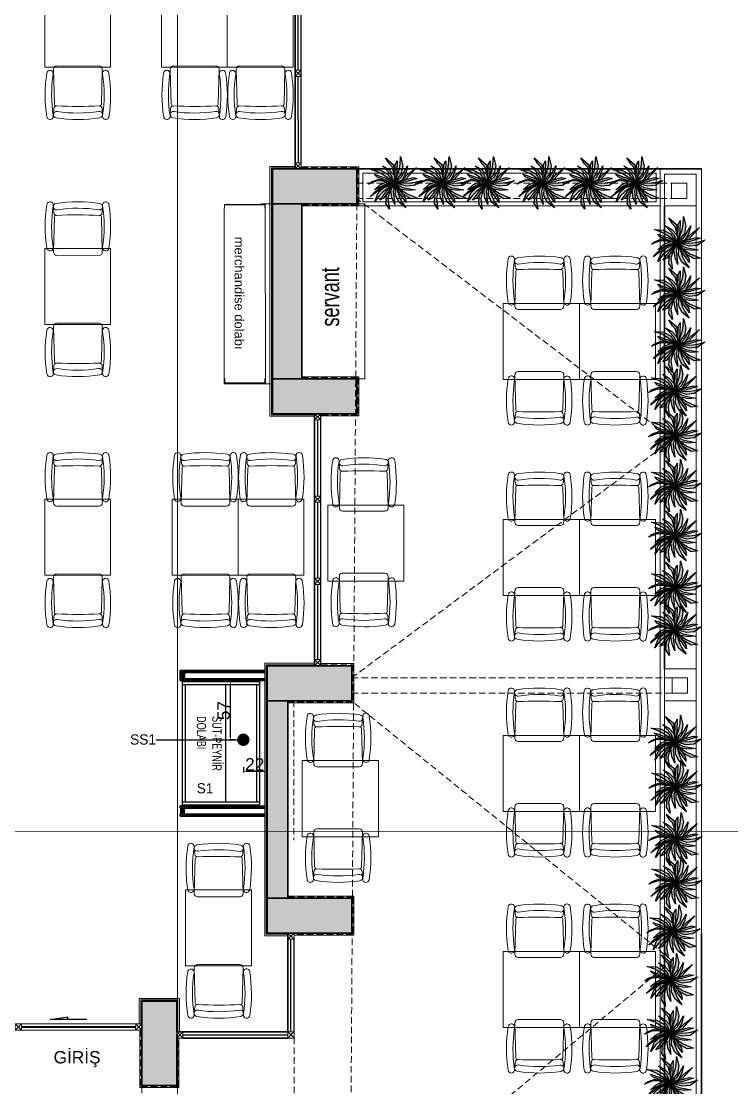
# Model space of a CAD drawing. Header units: millimetres. Extents: x 30084 to 42641, y -1284 to 1636.
# Drawn here: x 39362 to 40052, y -264 to 772 of the extents above; entities that cross this region are included whole.
import ezdxf

# ---------------------------------------------------------------- set-up
doc = ezdxf.new("R2010")
doc.units = ezdxf.units.MM
doc.linetypes.add('DASHED2', pattern=[9.525, 6.35, -3.175])
doc.linetypes.add('HIDDEN', pattern=[9.525, 6.35, -3.175])
for name, color, linetype in [('00-BITKI', 103, 'Continuous'), ('SIH', 4, 'Continuous'), ('SU', 152, 'Continuous')]:
    doc.layers.add(name, color=color, linetype=linetype)
for name, color, linetype, lineweight in [('no3_ahsap gorunus arka ince', 53, 'Continuous', 15), ('no3_ahsap gorunus arka kalın', 43, 'Continuous', 15), ('no3_ahsap kesit on', 40, 'Continuous', 20), ('no3_ahşap gorunus on kalın', 36, 'Continuous', 15), ('no3_cam gorunus on', 142, 'Continuous', 15), ('no3_duvar kaplama', 8, 'Continuous', 0), ('no3_duvar mevcut', 4, 'Continuous', 35), ('no3_döşeme kaplama', 8, 'Continuous', 0), ('no3_kutu profil gorunus', 8, 'Continuous', 0), ('no3_kutuprofil kesit', 74, 'Continuous', 18), ('no3_sandalye masa', 248, 'Continuous', 15), ('no3_yazı tefriş', 152, 'Continuous', 0), ('no3_ölçü detay', 252, 'Continuous', 0), ('no3_ölçü tefriş', 252, 'Continuous', 0), ('t_görünüş', 45, 'Continuous', 25), ('t_yazı', 144, 'Continuous', 25), ('Y-CAM', 4, 'Continuous', 5), ('Y-UST', 253, 'HIDDEN', 13)]:
    doc.layers.add(name, color=color, linetype=linetype, lineweight=lineweight)
doc.styles.add('20', font='GOTHIC.TTF', dxfattribs={"height": 10})
doc.styles.get("Standard").update_dxf_attribs({"font": 'arial.ttf'})
doc.styles.add('TAKSİM', font='GOTHIC.TTF', dxfattribs={"height": 20})
doc.styles.add('Ölçü50', font='arial.ttf', dxfattribs={"width": 0.7})
doc.dimstyles.new('ISO-25', dxfattribs={"dimtxt": 12, "dimasz": 2.5, "dimexe": 1.25, "dimexo": 0.625, "dimtad": 1, "dimdec": 0, "dimtxsty": 'Standard', "dimcen": 2.5, "dimadec": 0, "dimazin": 0, "dimtfac": 1, "dimtdec": 0, "dimtmove": 0, "dimatfit": 3, "dimfxl": 1, "dimarcsym": 0})

# ---------------------------------------------------------------- blocks, each defined once
blk = doc.blocks.new('hediiyelik')
at = {"layer": 'no3_ahsap gorunus arka kalın'}
for p, q in [((33247.8, -770.1), (33422.8, -770)), ((33247.8, -770.1), (33247.8, -777.1)), ((33422.8, -770), (33422.8, -777))]:
    blk.add_line(p, q, dxfattribs=at)
at = {"layer": 'no3_ahşap gorunus on kalın'}
for p, q in [((33251.8, -777.1), (33417.7, -777)), ((33422.8, -781), (33422.8, -813)), ((33251.8, -817.1), (33417.7, -817))]:
    blk.add_line(p, q, dxfattribs=at)
at = {"layer": 'no3_kutu profil gorunus'}
for p, q in [((33251.8, -777.6), (33251.8, -777.1)), ((33417.7, -777.5), (33417.7, -777)), ((33248.3, -781.1), (33247.8, -781.1)), ((33422.3, -781), (33422.8, -781)), ((33248.3, -813.1), (33247.8, -813.1)), ((33251.8, -816.6), (33251.8, -817.1)), ((33417.7, -816.5), (33417.7, -817)), ((33422.3, -813), (33422.8, -813))]:
    blk.add_line(p, q, dxfattribs=at)
for points in [[(33247.8, -781.1), (33247.8, -777.1), (33251.8, -777.1)], [(33422.8, -781), (33422.8, -777), (33417.7, -777)], [(33422.3, -781), (33422.3, -777.5), (33417.7, -777.5)], [(33248.3, -781.1), (33248.3, -777.6), (33251.8, -777.6)], [(33248.3, -813.1), (33248.3, -816.6), (33251.8, -816.6)], [(33422.8, -813), (33422.8, -817), (33417.7, -817)], [(33422.3, -813), (33422.3, -816.5), (33417.7, -816.5)]]:
    blk.add_lwpolyline(points, dxfattribs=at)
at = {"layer": 'no3_ölçü tefriş'}
for p, q in [((33421.9, -816), (33421.9, -777.5)), ((33248.3, -780), (33248.3, -813.1)), ((33248.7, -816), (33248.7, -777.6)), ((33422.3, -780), (33422.3, -813))]:
    blk.add_line(p, q, dxfattribs=at)
for centre in [(33248.5, -780), (33248.5, -784), (33248.5, -788), (33422.1, -780), (33422.1, -784), (33422.1, -788), (33248.5, -792), (33248.5, -796), (33248.5, -800), (33248.5, -804), (33248.5, -808), (33248.5, -812), (33248.5, -816), (33422.1, -812), (33422.1, -816)]:
    blk.add_circle(centre, 0.2, dxfattribs=at)
at = {"layer": 't_yazı', "style": 'Ölçü50'}
blk.add_text('merchandise dolabı', height=9, dxfattribs=at).set_placement((33279.7, -806.9, 0))
blk = doc.blocks.new('K-BKLEME')
for p, q in [((-29.3, 50.3), (-29.8, 56.6)), ((28.5, 50.4), (29, 56.7)), ((-28.6, 45), (-29.6, 3.2)), ((29, 3.3), (27.8, 45)), ((-25.7, -0.8), (25, -0.7))]:
    blk.add_line(p, q)
for points in [[(-29.9, 8.9, -0.077504), (-30, 59.1, 1), (-37.6, 60.2, 0.077504), (-37.5, 7.7, 1)], [(-25.5, 53.8, -0.077504), (24.7, 53.9, 1), (25.9, 61.5, 0.077504), (-26.7, 61.4, 1)], [(29.3, 9, 0.077504), (29.2, 59.1, -1), (36.8, 60.3, -0.077504), (36.9, 7.8, -1)]]:
    blk.add_lwpolyline(points, format="xyb", close=True)
for centre, radius, start, end in [((-25.9, 50.6), 3.39, 184.6945, 272.6484), ((-26.4, 44.9), 2.26, 92.7197, 178.6168), ((-0.2, -519.6), 567.4, 87.4515, 92.6484), ((25.1, 50.6), 3.39, 267.5228, 355.4767), ((25.6, 45), 2.26, 1.5543, 87.4515), ((-25.7, 3.2), 3.95, 180.0856, 270.0856), ((25, 3.2), 3.95, 270.0856, 0.0856)]:
    blk.add_arc(centre, radius, start, end)
blk = doc.blocks.new('yuopl')
at = {"linetype": 'ByBlock'}
h = blk.add_hatch(color=1, dxfattribs=at)
h.set_gradient(color1=(61, 122, 0), color2=(210, 212, 89), tint=1, name='HEMISPHERICAL')
h.paths.add_polyline_path([(48509, -20392), (48481, -20747), (48242, -21286), (48461, -21019), (48605, -20707), (48513, -20372), (48605, -20727), (48553, -21067), (48541, -21557), (48677, -20843), (48513, -20361), (48813, -21162), (48956, -21298), (48769, -20788), (48517, -20365), (48665, -20548), (48920, -20903), (49028, -21103), (49144, -21398), (49124, -20987), (48944, -20684), (48681, -20500), (48517, -20361), (48888, -20524), (49316, -20915), (49144, -20632), (48880, -20393), (48525, -20365), (48880, -20389), (49211, -20499), (49673, -20766), (49529, -20514), (49167, -20367), (48520, -20363), (49362, -20334), (49530, -20242), (49006, -20261), (48524, -20364), (48803, -20267), (49135, -20155), (49362, -20108), (49713, -20089), (49310, -19986), (48967, -20060), (48736, -20239), (48517, -20365), (48780, -20068), (49291, -19778), (48970, -19856), (48659, -20029), (48522, -20358), (48652, -19991), (48890, -19689), (49314, -19458), (49005, -19487), (48729, -19725), (48522, -20357), (48758, -19546), (48721, -19359), (48581, -19867), (48525, -20364), (48517, -19713), (48544, -19477), (48635, -19140), (48412, -19495), (48375, -19840), (48475, -20114), (48522, -20345), (48480, -20277), (48392, -19919), (48347, -19473), (48349, -19106), (48316, -19248), (48292, -19421), (48287, -19533), (48288, -19610), (48306, -19783), (48349, -19975), (48415, -20151), (48517, -20344), (48325, -20024), (48209, -19451), (48181, -19778), (48254, -20132), (48522, -20348), (48245, -20127), (48228, -20075), (48098, -19957), (47957, -19775), (47846, -19374), (47841, -19557), (47935, -19890), (48519, -20360), (48255, -20162), (47824, -19885), (47639, -19864), (48064, -20142), (48506, -20355), (48232, -20268), (47911, -20165), (47700, -20072), (47392, -19878), (47667, -20196), (47990, -20339), (48282, -20331), (48510, -20352), (48136, -20442), (47565, -20376), (47868, -20505), (48214, -20548), (48506, -20363), (48260, -20548), (47863, -20699), (47680, -20682), (47362, -20710), (47819, -20810), (48364, -20473), (47856, -20876), (47774, -21050), (48188, -20719), (48504, -20373), (48144, -20884), (47989, -21050), (47715, -21283), (48111, -21115), (48345, -20856), (48419, -20577)])
at = {"color": 76, "linetype": 'ByBlock'}
blk.add_lwpolyline([(48509, -20392), (48481, -20747), (48242, -21286), (48461, -21019), (48605, -20707), (48513, -20372), (48605, -20727), (48553, -21067), (48541, -21557), (48677, -20843), (48513, -20361), (48813, -21162), (48956, -21298), (48769, -20788), (48517, -20365), (48665, -20548), (48920, -20903), (49028, -21103), (49144, -21398), (49124, -20987), (48944, -20684), (48681, -20500), (48517, -20361), (48888, -20524), (49316, -20915), (49144, -20632), (48880, -20393), (48525, -20365), (48880, -20389), (49211, -20499), (49673, -20766), (49529, -20514), (49167, -20367), (48520, -20363), (49362, -20334), (49530, -20242), (49006, -20261), (48524, -20364), (48803, -20267), (49135, -20155), (49362, -20108), (49713, -20089), (49310, -19986), (48967, -20060), (48736, -20239), (48517, -20365), (48780, -20068), (49291, -19778), (48970, -19856), (48659, -20029), (48522, -20358), (48652, -19991), (48890, -19689), (49314, -19458), (49005, -19487), (48729, -19725), (48522, -20357), (48758, -19546), (48721, -19359), (48581, -19867), (48525, -20364), (48517, -19713), (48544, -19477), (48635, -19140), (48412, -19495), (48375, -19840), (48475, -20114), (48522, -20345), (48480, -20277), (48392, -19919), (48347, -19473), (48349, -19106), (48316, -19248), (48292, -19421), (48287, -19533), (48288, -19610), (48306, -19783), (48349, -19975), (48415, -20151), (48517, -20344), (48325, -20024), (48209, -19451), (48181, -19778), (48254, -20132), (48522, -20348), (48245, -20127), (48228, -20075), (48098, -19957), (47957, -19775), (47846, -19374), (47841, -19557), (47935, -19890), (48519, -20360), (48255, -20162), (47824, -19885), (47639, -19864), (48064, -20142), (48506, -20355), (48232, -20268), (47911, -20165), (47700, -20072), (47392, -19878), (47667, -20196), (47990, -20339), (48282, -20331), (48510, -20352), (48136, -20442), (47565, -20376), (47868, -20505), (48214, -20548), (48506, -20363), (48260, -20548), (47863, -20699), (47680, -20682), (47362, -20710), (47819, -20810), (48364, -20473), (47856, -20876), (47774, -21050), (48188, -20719), (48504, -20373), (48144, -20884), (47989, -21050), (47715, -21283), (48111, -21115), (48345, -20856), (48419, -20577)], close=True, dxfattribs=at)
blk = doc.blocks.new('girişkat duvarlarım')
at = {"layer": 'no3_duvar kaplama'}
h = blk.add_hatch(color=251, dxfattribs=at)
h.dxf.hatch_style = 1
h.paths.add_polyline_path([(36583.7, 271), (36562.8, 271), (36562.8, 237), (36583.7, 237)])
h = blk.add_hatch(color=251, dxfattribs=at)
h.dxf.hatch_style = 1
h.paths.add_polyline_path([(36644.8, 271), (36583.7, 271), (36583.7, 237), (36592.8, 237), (36644.8, 237)])
h = blk.add_hatch(color=251, dxfattribs=at)
h.dxf.hatch_style = 1
h.paths.add_polyline_path([(36583.7, 237), (36562.8, 237), (36562.8, 67), (36583.7, 67)])
h = blk.add_hatch(color=251, dxfattribs=at)
h.dxf.hatch_style = 1
h.paths.add_polyline_path([(36591.2, 237), (36583.7, 237), (36583.7, 67), (36591.2, 67)])
h = blk.add_hatch(color=251, dxfattribs=at)
h.dxf.hatch_style = 1
h.paths.add_polyline_path([(36644.8, 67), (36583.7, 67), (36562.8, 67), (36562.8, 62), (36562.8, 33), (36592.8, 33), (36623.8, 33), (36644.8, 33)])
h = blk.add_hatch(color=251, dxfattribs=at)
h.dxf.hatch_style = 1
h.paths.add_polyline_path([(36557.8, -212), (36557.8, -246), (36587.8, -246), (36639.8, -246), (36639.8, -212)])
h = blk.add_hatch(color=251, dxfattribs=at)
h.dxf.hatch_style = 1
h.paths.add_polyline_path([(36557.8, -438), (36577.8, -438), (36577.8, -246), (36557.8, -246)])
h = blk.add_hatch(color=251, dxfattribs=at)
h.dxf.hatch_style = 1
h.paths.add_polyline_path([(36557.8, -472), (36583.7, -472), (36583.7, -438), (36557.8, -438)])
h = blk.add_hatch(color=251, dxfattribs=at)
h.dxf.hatch_style = 1
h.paths.add_polyline_path([(36639.8, -438), (36583.7, -438), (36583.7, -446.8), (36639.8, -446.8)])
h = blk.add_hatch(color=251, dxfattribs=at)
h.dxf.hatch_style = 1
h.paths.add_polyline_path([(36639.8, -446.8), (36583.7, -446.8), (36583.7, -461.8), (36639.8, -461.8)])
h = blk.add_hatch(color=251, dxfattribs=at)
h.dxf.hatch_style = 1
h.paths.add_polyline_path([(36639.8, -461.8), (36583.7, -461.8), (36583.7, -472), (36583.8, -472), (36587.8, -472), (36639.8, -472)])
h = blk.add_hatch(color=251, dxfattribs=at)
h.dxf.hatch_style = 1
h.paths.add_polyline_path([(36469.8, -571), (36469.8, -568), (36469.8, -538), (36435.8, -538), (36435.8, -568), (36435.8, -574), (36435.8, -620), (36469.8, -620)])
for points in [[(36590.8, 271.1), (36644.8, 271), (36644.8, 237), (36591.2, 237)], [(36591.2, 67), (36644.8, 67), (36644.8, 33), (36609.8, 33)], [(36609.8, -212), (36639.8, -212), (36639.8, -246), (36577.8, -246)], [(36577.8, -438), (36639.8, -438), (36639.8, -472), (36583.8, -472)]]:
    blk.add_lwpolyline(points)
at = {"layer": 'no3_ahsap gorunus arka ince'}
for points in [[(36590.8, 273.1), (36646.8, 273), (36646.8, 235), (36591.2, 235)], [(36591.2, 69), (36646.8, 69), (36646.8, 31), (36609.8, 31)], [(36609.8, -210), (36641.8, -210), (36641.8, -248), (36577.8, -248)], [(36577.8, -436), (36641.8, -436), (36641.8, -474), (36583.8, -474)]]:
    blk.add_lwpolyline(points, dxfattribs=at)
at = {"layer": 'no3_ahsap gorunus arka ince', "linetype": 'DASHED2'}
for points in [[(36590.8, 272.1), (36645.8, 272), (36645.8, 236), (36591.2, 236)], [(36591.2, 68), (36645.8, 68), (36645.8, 32), (36609.8, 32)], [(36609.8, -211), (36640.8, -211), (36640.8, -247), (36577.8, -247)], [(36577.8, -437), (36640.8, -437), (36640.8, -473), (36583.8, -473)]]:
    blk.add_lwpolyline(points, dxfattribs=at)
at = {"layer": 'no3_ahsap gorunus arka ince', "elevation": 0}
blk.add_lwpolyline([(36433.8, -566.3), (36433.8, -622), (36471.8, -622), (36471.8, -574)], dxfattribs=at)
at = {"layer": 'no3_ahsap gorunus arka ince', "linetype": 'DASHED2', "elevation": 0}
blk.add_lwpolyline([(36434.8, -566.3), (36434.8, -621), (36470.8, -621), (36470.8, -574)], dxfattribs=at)
at = {"layer": 'no3_cam gorunus on'}
for p, q in [((36318.8, -562.9, 0), (36429.8, -562.7, 0)), ((36318.8, -563.4, 0), (36429.8, -563.2, 0)), ((36318.8, -563.9, 0), (36429.8, -563.7, 0))]:
    blk.add_line(p, q, dxfattribs=at)
at = {"layer": 'no3_duvar kaplama'}
for points in [[(36584.8, 273.5), (36560.3, 273.5), (36560.3, 30.5), (36603.8, 30.5)], [(36584.8, 272), (36561.8, 272), (36561.8, 32), (36603.8, 32)], [(36603.8, -209.5), (36555.3, -209.5), (36555.3, -474.5), (36577.8, -474.6)], [(36603.8, -211), (36556.8, -211), (36556.8, -473), (36577.8, -473.1)]]:
    blk.add_lwpolyline(points, dxfattribs=at)
at = {"layer": 'no3_duvar kaplama', "elevation": 0}
for points in [[(36433.3, -560.3), (36433.3, -535.5), (36472.3, -535.5), (36472.3, -568)], [(36434.8, -560.3), (36434.8, -537), (36470.8, -537), (36470.8, -568)]]:
    blk.add_lwpolyline(points, dxfattribs=at)
at = {"layer": 'no3_duvar mevcut'}
for p, q in [((36584.8, 271), (36584.8, 527)), ((36562.8, 33), (36562.8, 271.1)), ((36562.8, 271), (36591, 271)), ((36644.8, 271), (36562.8, 271)), ((36591.2, 271), (36584.8, 271)), ((36592.8, 271), (36623.8, 271)), ((36644.8, 237), (36644.8, 271)), ((36644.8, 271), (36979.8, 271)), ((36592.8, 237), (36562.8, 237)), ((36591.2, 67), (36591.2, 237)), ((36592.8, 237), (36644.8, 237)), ((36562.8, 67), (36628.8, 67)), ((36644.8, 67), (36562.8, 67)), ((36635, 67), (36628.6, 67)), ((36644.8, 33), (36644.8, 67)), ((36623.8, 33), (36562.8, 33)), ((36592.8, 33), (36562.8, 33)), ((36592.8, 33), (36644.8, 33)), ((36603.8, -119.5), (36603.8, 33)), ((36603.8, 33), (36623.8, 33)), ((36603.8, -212), (36603.8, 33)), ((36603.8, -212), (36603.8, 33)), ((36557.8, -472), (36557.8, -212)), ((36557.8, -212), (36623.8, -212)), ((36639.8, -212), (36557.8, -212)), ((36630, -212), (36623.6, -212)), ((36639.8, -246), (36639.8, -212)), ((36587.8, -246), (36557.8, -246)), ((36577.8, -438), (36577.8, -246)), ((36587.8, -246), (36639.8, -246)), ((36639.8, -438), (36557.8, -438)), ((36639.8, -472), (36639.8, -438)), ((36587.8, -472), (36557.8, -472)), ((36577.8, -568), (36577.8, -472)), ((36577.8, -568), (36577.8, -472)), ((36587.8, -472), (36639.8, -472)), ((36979.8, -472), (36979.8, -1277)), ((36435.8, -568), (36435.8, -538)), ((36435.8, -538), (36469.8, -538)), ((36469.8, -538), (36469.8, -568)), ((36435.8, -574), (36435.8, -568)), ((36469.8, -568), (36577.8, -568)), ((36435.8, -574), (36435.8, -620)), ((36469.8, -620), (36469.8, -571)), ((36475.8, -574), (36577.8, -574)), ((36435.8, -620), (36469.8, -620))]:
    blk.add_line(p, q, dxfattribs=at)
blk.add_lwpolyline([(36943.8, -749.2), (36943.8, -469)], dxfattribs=at)
at = {"layer": 'no3_döşeme kaplama'}
for p, q in [((36644.8, 271), (36979.8, 271)), ((36939.8, 271), (36939.8, -780.2)), ((36979.8, 271), (36979.8, -474)), ((36943.8, 266), (36943.8, -749.2)), ((36974.8, 266), (36974.8, -780.2)), ((36980, -307.3), (36979.8, -785.2)), ((36943.8, -780.2), (36943.8, -610.2))]:
    blk.add_line(p, q, dxfattribs=at)
for points in [[(36939.8, 271), (36646.8, 271), (36646.8, 235), (36939.8, 235)], [(36935.8, 267), (36650.8, 267), (36650.8, 239), (36935.8, 239)], [(36943.8, 235), (36974.8, 235), (36974.8, 266), (36943.8, 266)], [(36943.8, -246), (36974.8, -246), (36974.8, -215), (36943.8, -215)], [(36943.8, -246), (36974.8, -246), (36974.8, -215), (36943.8, -215)]]:
    blk.add_lwpolyline(points, close=True, dxfattribs=at)
at = {"layer": 'no3_kutuprofil kesit'}
for p, q in [((36590.8, 361.1), (36584.7, 367)), ((36584.8, 361), (36590.7, 367)), ((36590.8, 271.1), (36584.7, 277)), ((36584.8, 271), (36590.7, 277)), ((36609.8, 27.1), (36603.7, 33)), ((36603.8, 27), (36609.7, 33)), ((36609.8, -52.9), (36603.7, -47)), ((36603.8, -53), (36609.7, -47)), ((36609.8, -132.9), (36603.7, -127)), ((36603.8, -133), (36609.7, -127)), ((36609.8, -211.9), (36603.7, -206)), ((36603.8, -212), (36609.7, -206)), ((36583.8, -477.9), (36577.7, -472)), ((36577.8, -478), (36583.7, -472)), ((36312.8, -566.3, 0), (36318.8, -560.3, 0)), ((36312.8, -560.3, 0), (36318.8, -566.3, 0)), ((36318.8, -560.3, 0), (36318.8, -566.3, 0)), ((36342.8, -560.3, 0), (36435.8, -560.3, 0)), ((36429.9, -560.2, 0), (36429.8, -566.2, 0)), ((36429.8, -566.2, 0), (36435.8, -560.3, 0)), ((36435.8, -566.3, 0), (36429.9, -560.2, 0)), ((36475.8, -573.9), (36469.7, -568)), ((36469.8, -574), (36475.7, -568)), ((36583.8, -573.9), (36577.7, -568)), ((36577.8, -574), (36583.7, -568))]:
    blk.add_line(p, q, dxfattribs=at)
for points in [[(36584.8, 367), (36590.8, 367), (36590.8, 361), (36584.8, 361)], [(36584.8, 277), (36590.8, 277), (36590.8, 271), (36584.8, 271)], [(36603.8, 33), (36609.8, 33), (36609.8, 27), (36603.8, 27)], [(36603.8, -47), (36609.8, -47), (36609.8, -53), (36603.8, -53)], [(36603.8, -127), (36609.8, -127), (36609.8, -133), (36603.8, -133)], [(36603.8, -206), (36609.8, -206), (36609.8, -212), (36603.8, -212)], [(36577.8, -472), (36583.8, -472), (36583.8, -478), (36577.8, -478)], [(36475.8, -574), (36475.8, -568), (36469.8, -568), (36469.8, -574)], [(36577.8, -568), (36583.8, -568), (36583.8, -574), (36577.8, -574)]]:
    blk.add_lwpolyline(points, close=True, dxfattribs=at)
at = {"layer": 'no3_kutuprofil kesit', "elevation": 0}
blk.add_lwpolyline([(36312.8, -560.3), (36435.8, -560.3), (36435.8, -566.3), (36312.7, -566.3)], close=True, dxfattribs=at)
at = {"layer": 'no3_ölçü detay', "linetype": 'DASHED2'}
for p, q in [((36644.8, 257.2), (36965.6, 257.2)), ((36951.8, 8.1), (36644.8, 242.2)), ((36644.8, 242.2), (36965.6, 242.2)), ((36644.8, 237), (36638.3, -780.2)), ((36639.8, -223.8), (36952.1, 8.3)), ((36639.8, -223.8), (36965.6, -223.8)), ((36639.8, -223.8), (36965.6, -223.8)), ((36668.7, -223.8), (36966.4, -223.8)), ((36639.8, -238.8), (36965.6, -238.8)), ((36639.8, -238.8), (36965.6, -238.8)), ((36951.1, -498.6), (36641.8, -248)), ((36640.4, -758), (36951.4, -498.4)), ((36435.8, -780), (36435.8, -574))]:
    blk.add_line(p, q, dxfattribs=at)
at = {"layer": 'no3_ölçü detay'}
for points in [[(36965.6, 257.2), (36950.6, 257.2), (36950.6, 242.2), (36965.6, 242.2)], [(36966.4, -223.8), (36951.4, -223.8), (36951.4, -238.8), (36966.4, -238.8)]]:
    blk.add_lwpolyline(points, close=True, dxfattribs=at)
at = {"layer": 'Y-CAM', "lineweight": -3, "ltscale": 10}
for points in [[(36584.8, 317), (36584.8, 527)], [(36590.8, 277), (36590.8, 527)], [(36587.8, 367), (36587.8, 441)], [(36588, 277), (36587.8, 361)], [(36603.8, -177), (36603.8, 33)], [(36609.8, -212), (36609.8, 33)], [(36606.8, -47), (36606.8, 27)], [(36606.8, -127), (36606.8, -53)], [(36607, -206), (36606.8, -133)], [(36580.8, -568), (36580.8, -478)], [(36583.8, -568), (36583.8, -478)], [(36475.8, -571), (36577.8, -571)]]:
    blk.add_lwpolyline(points, dxfattribs=at)
at = {"layer": 'Y-UST', "lineweight": -3, "ltscale": 10, "elevation": 0}
blk.add_lwpolyline([(36382.5, -555.8), (36346.7, -555.8), (36363.7, -553.4), (36363.7, -555.8)], dxfattribs=at)
at = {"layer": '00-BITKI', "color": 250, "linetype": 'ByBlock', "extrusion": (0, 0, -1), "xscale": 0.02159999996223907, "yscale": 0.02159999996223907, "zscale": -0.02159999996223907, "rotation": 233.0568848752181}
for p in [(-35700.4, 830.5), (-35747.6, 830.5), (-35790.7, 830.5), (-35844.7, 830.5), (-35890.2, 830.5), (-35935, 830.5), (-35975.6, 772.2), (-35975.6, 723.4), (-35975.6, 673.1), (-35972.7, 628.1), (-35972.7, 585), (-35972.7, 536.3), (-35972.7, 487.5), (-35972.7, 437.3), (-35972.7, 396.6), (-35972.6, 287.4), (-35973.2, 243.5), (-35973.2, 192.6), (-35973.2, 150.2), (-35971.2, 102.9), (-35968.7, 55.8), (-35968.7, 4.2), (-35968.7, -44.5)]:
    blk.add_blockref('yuopl', p, dxfattribs=at)
at = {"layer": 'no3_yazı tefriş', "extrusion": (-1.38808e-07, 2.56536e-07, 1), "insert": (36395.7, -594.5, 0), "char_height": 12, "width": 102.104, "attachment_point": 6, "text_direction": (1, 0, 0)}
blk.add_mtext('{\\fArial|b0|i0|c162|p34;GİRİŞ}', dxfattribs=at)
blk = doc.blocks.new('A$C7E7D3E18')
at = {"layer": 'SIH', "linetype": 'Continuous', "const_width": 6}
blk.add_lwpolyline([(3, 6, 1), (9, 6, 1)], format="xyb", close=True, dxfattribs=at)
blk = doc.blocks.new('*D176')
at = {"layer": 'Defpoints', "color": 0, "transparency": 16777216}
for p in [(39565.3, 130.6), (39593.5, 130.6, 0), (39577.7, 73.9)]:
    blk.add_point(p, dxfattribs=at)
at = {"layer": 'no3_duvar mevcut', "color": 0, "linetype": 'Continuous', "lineweight": -2, "transparency": 16777216}
for p, q in [((39569.3, 130.6), (39564, 130.6)), ((39569.3, 73.9), (39564, 73.9))]:
    blk.add_line(p, q, dxfattribs=at)
at = {"layer": 'no3_duvar mevcut', "color": 0, "lineweight": -2, "transparency": 16777216}
blk.add_line((39565.3, 76.4), (39565.3, 128.1), dxfattribs=at)
at = {"layer": 'no3_duvar mevcut', "color": 0, "transparency": 16777216}
for points in [[(39564.8, 128.1), (39565.7, 128.1), (39565.3, 130.6)], [(39564.8, 76.4), (39565.7, 76.4), (39565.3, 73.9)]]:
    blk.add_solid(points, dxfattribs=at)
at = {"layer": 'no3_duvar mevcut', "color": 0, "transparency": 16777216, "insert": (39558.5, 102.3), "char_height": 12, "attachment_point": 5, "rotation": 90}
blk.add_mtext('57', dxfattribs=at)
blk = doc.blocks.new('*D177')
at = {"layer": 'Defpoints', "color": 0, "transparency": 16777216}
for p in [(39577.7, 70.9), (39600, 70.9), (39600, 43.3)]:
    blk.add_point(p, dxfattribs=at)
at = {"layer": 'no3_duvar mevcut', "color": 0, "linetype": 'Continuous', "lineweight": -2, "transparency": 16777216}
for p, q in [((39577.7, 47.3), (39577.7, 42.1)), ((39600, 47.3), (39600, 42.1))]:
    blk.add_line(p, q, dxfattribs=at)
at = {"layer": 'no3_duvar mevcut', "color": 0, "lineweight": -2, "transparency": 16777216}
blk.add_line((39580.2, 43.3), (39597.5, 43.3), dxfattribs=at)
at = {"layer": 'no3_duvar mevcut', "color": 0, "transparency": 16777216}
for points in [[(39580.2, 43.7), (39580.2, 42.9), (39577.7, 43.3)], [(39597.5, 43.7), (39597.5, 42.9), (39600, 43.3)]]:
    blk.add_solid(points, dxfattribs=at)
at = {"layer": 'no3_duvar mevcut', "color": 0, "transparency": 16777216, "insert": (39588.8, 50), "char_height": 12, "attachment_point": 5}
blk.add_mtext('22', dxfattribs=at)

msp = doc.modelspace()

# ---------------------------------------------------------------- linework, layer by layer
for p, q in [((39518.2, 141.4, 0), (39598.5, 141.4)), ((39518.2, 141.4, 0), (39518.2, 131.4, 0)), ((39519.2, 140.4, 0), (39598.5, 140.4, 0)), ((39519.2, 140.4, 0), (39519.2, 132.4, 0)), ((39520.4, 139.2, 0), (39598.5, 139.2, 0)), ((39520.4, 139.2, 0), (39520.4, 133.6, 0)), ((39518.2, 131.4, 0), (39598.5, 131.4, 0)), ((39519.2, 132.4, 0), (39598.5, 132.4, 0)), ((39520.4, 133.6, 0), (39598.5, 133.6, 0)), ((39518.2, -0.3, 0), (39518.2, 9.7, 0)), ((39518.2, 9.7, 0), (39598.5, 9.7, 0)), ((39519.2, 0.7, 0), (39519.2, 8.7, 0)), ((39519.2, 8.7, 0), (39598.5, 8.7, 0)), ((39519.2, 0.7, 0), (39598.5, 0.7, 0)), ((39520.4, 1.9, 0), (39520.4, 7.5, 0)), ((39520.4, 7.5, 0), (39598.5, 7.5, 0)), ((39520.4, 1.9, 0), (39598.5, 1.9, 0)), ((39518.2, -0.3, 0), (39598.5, -0.3))]:
    msp.add_line(p, q)
at = {"layer": 'no3_ahsap kesit on', "lineweight": 35}
for p, q in [((39516.2, 141.4), (39518.2, 141.4, 0)), ((39516.2, 139.4, 0), (39516.2, 141.4)), ((39516.2, 139.4, 0), (39517, 139.4, 0)), ((39517, 133.4, 0), (39517, 139.4, 0)), ((39518.2, 131.4, 0), (39518.2, 141.4, 0)), ((39516.2, 131.4, 0), (39516.2, 133.4)), ((39516.2, 133.4, 0), (39517, 133.4, 0)), ((39516.2, 131.4, 0), (39518.2, 131.4, 0)), ((39516.2, 9.7, 0), (39516.2, 7.7)), ((39516.2, 9.7, 0), (39518.2, 9.7, 0)), ((39516.2, 7.7, 0), (39517, 7.7, 0)), ((39516.2, 1.7, 0), (39517, 1.7, 0)), ((39516.2, 1.7, 0), (39516.2, -0.3)), ((39517, 7.7, 0), (39517, 1.7, 0)), ((39518.2, 9.7, 0), (39518.2, -0.3, 0)), ((39516.2, -0.3), (39518.2, -0.3, 0))]:
    msp.add_line(p, q, dxfattribs=at)
at = {"layer": 'no3_ahşap gorunus on kalın'}
msp.add_lwpolyline([(39634.4, 424.9), (39634.4, 594.9), (39695.7, 594.9), (39695.7, 424.9)], close=True, dxfattribs=at)
at = {"layer": 'no3_duvar mevcut'}
for p, q in [((39987, 142.9), (39987, 592.9)), ((39598.5, 141.4), (39516.2, 141.4)), ((39516.2, 141.4), (39516.2, 133.4)), ((39516.2, -0.3), (39598.5, -0.3)), ((39598.5, -0.3), (39516.2, -0.3))]:
    msp.add_line(p, q, dxfattribs=at)
at = {"layer": 'no3_döşeme kaplama'}
msp.add_line((39987, -221), (39987, 623.9), dxfattribs=at)
at = {"layer": 'no3_sandalye masa'}
for points in [[(39384.6, 801.7), (39384.6, 727.7), (39448.6, 727.7), (39448.6, 801.7)], [(39498.1, 801.7), (39498.1, 727.7), (39562.1, 727.7), (39562.1, 801.7)], [(39562.1, 801.7), (39562.1, 727.7), (39626.1, 727.7), (39626.1, 801.7)], [(39384.6, 551.7), (39384.6, 477.7), (39448.6, 477.7), (39448.6, 551.7)], [(39904.4, 424.2), (39904.4, 498.2), (39830.4, 498.2), (39830.4, 424.2)], [(39978.4, 424.2), (39978.4, 498.2), (39904.4, 498.2), (39904.4, 424.2)], [(39384.6, 307.9), (39384.6, 233.9), (39448.6, 233.9), (39448.6, 307.9)], [(39508.6, 307.9), (39508.6, 233.9), (39572.6, 233.9), (39572.6, 307.9)], [(39572.6, 307.9), (39572.6, 233.9), (39636.6, 233.9), (39636.6, 307.9)], [(39733.8, 228.1), (39733.8, 302.1), (39659.8, 302.1), (39659.8, 228.1)], [(39904.4, 214.2), (39904.4, 288.2), (39830.4, 288.2), (39830.4, 214.2)], [(39978.4, 214.2), (39978.4, 288.2), (39904.4, 288.2), (39904.4, 214.2)], [(39904.4, 4.2), (39904.4, 78.2), (39830.4, 78.2), (39830.4, 4.2)], [(39978.4, 4.2), (39978.4, 78.2), (39904.4, 78.2), (39904.4, 4.2)], [(39709, -20.4), (39709, 53.6), (39635, 53.6), (39635, -20.4)], [(39521.5, -71.9), (39521.5, -145.9), (39585.5, -145.9), (39585.5, -71.9)], [(39904.4, -205.8), (39904.4, -131.8), (39830.4, -131.8), (39830.4, -205.8)], [(39978.4, -205.8), (39978.4, -131.8), (39904.4, -131.8), (39904.4, -205.8)]]:
    msp.add_lwpolyline(points, close=True, dxfattribs=at)
at = {"layer": 'no3_yazı tefriş', "linetype": 'Continuous', "ltscale": 0.3}
msp.add_line((39513.8, 1349), (39513.8, -997.5), dxfattribs=at)
at = {"layer": 'no3_yazı tefriş'}
msp.add_line((38711.3, -15.3), (40072.6, -15.1), dxfattribs=at)
at = {"layer": 'no3_ölçü detay', "linetype": 'DASHED2'}
for p, q in [((39626.9, 111.9), (39626.9, -23.7)), ((39627, -422.1), (39627, -216.1))]:
    msp.add_line(p, q, dxfattribs=at)
at = {"layer": 'SU'}
msp.add_line((39493, 73.9), (39574.7, 73.9), dxfattribs=at)
at = {"layer": 't_görünüş'}
for p, q in [((39518.5, 130.6, 1109.6), (39593.5, 130.6, 0)), ((39518.5, 10.5, 1109.6), (39518.5, 130.6, 1109.6)), ((39518.5, 127.6, 1109.6), (39593.5, 127.6, 0)), ((39521.5, 13.5, 1109.6), (39521.5, 127.6, 1109.6)), ((39560.5, 127.6, 0), (39560.5, 13.5, 0)), ((39590.5, 127.6, 0), (39590.5, 13.5, 0)), ((39593.5, 130.6, 0), (39593.5, 10.5, 0)), ((39518.5, 13.5, 1109.6), (39593.5, 13.5, 0)), ((39518.5, 10.5, 1109.6), (39593.5, 10.5, 0))]:
    msp.add_line(p, q, dxfattribs=at)

# ---------------------------------------------------------------- block references
at = {"extrusion": (0, 0, -1), "zscale": -1, "rotation": 270}
msp.add_blockref('A$C7E7D3E18', (-39583.7, 79.9), dxfattribs=at)
at = {"layer": 'no3_duvar mevcut'}
msp.add_blockref('girişkat duvarlarım', (3043.2, 357.9), dxfattribs=at)
at = {"layer": 'no3_duvar mevcut', "rotation": 270}
msp.add_blockref('hediiyelik', (40376.1, 33842.7), dxfattribs=at)
at = {"layer": 'no3_sandalye masa'}
for p, xscale, yscale, zscale, rotation in [((39416.6, 728.4), 0.8099999999983489, 0.8099999999983489, 0.8099999999983489, 179.9999999999772), ((39530.1, 728.4), 0.8099999999983489, 0.8099999999983489, 0.8099999999983489, 179.9999999999772), ((39594.1, 728.4), 0.8099999999983489, 0.8099999999983489, 0.8099999999983489, 179.9999999999772), ((39416.6, 545.5), -0.8099999999983489, 0.8100000000013098, 0.8100000000013096, 359.9999999999772), ((39416.6, 478.4), 0.8099999999983489, 0.8099999999983489, 0.8099999999983489, 179.9999999999772), ((39865.6, 431.3), -0.8099999999983489, 0.8100000000013098, 0.8100000000013096, 180), ((39939.6, 431.3), -0.8099999999983489, 0.8100000000013098, 0.8100000000013096, 180), ((39416.6, 301.7), -0.8099999999983489, 0.8100000000013098, 0.8100000000013096, 359.9999999999772), ((39540.6, 301.7), -0.8099999999983489, 0.8100000000013098, 0.8100000000013096, 359.9999999999772), ((39604.6, 301.7), -0.8099999999983489, 0.8100000000013098, 0.8100000000013096, 359.9999999999772), ((39416.6, 234.5), 0.8099999999983489, 0.8099999999983489, 0.8099999999983489, 179.9999999999772), ((39540.6, 234.5), 0.8099999999983489, 0.8099999999983489, 0.8099999999983489, 179.9999999999772), ((39604.6, 234.5), 0.8099999999983489, 0.8099999999983489, 0.8099999999983489, 179.9999999999772), ((39695, 235.2), -0.8099999999983489, 0.8100000000013098, 0.8100000000013096, 180), ((39865.6, 221.3), -0.8099999999983489, 0.8100000000013098, 0.8100000000013096, 180), ((39939.6, 221.3), -0.8099999999983489, 0.8100000000013098, 0.8100000000013096, 180), ((39865.6, 11.3), -0.8099999999983489, 0.8100000000013098, 0.8100000000013096, 180), ((39939.6, 11.3), -0.8099999999983489, 0.8100000000013098, 0.8100000000013096, 180), ((39670.1, -13.3), -0.8099999999983489, 0.8100000000013098, 0.8100000000013096, 180), ((39553.5, -78.2), -0.8099999999983489, 0.8100000000013098, 0.8100000000013096, 359.9999999999772), ((39553.5, -145.3), 0.8099999999983489, 0.8099999999983489, 0.8099999999983489, 179.9999999999772), ((39865.6, -198.7), -0.8099999999983489, 0.8100000000013098, 0.8100000000013096, 180), ((39939.6, -198.7), -0.8099999999983489, 0.8100000000013098, 0.8100000000013096, 180)]:
    msp.add_blockref('K-BKLEME', p, dxfattribs=dict(at, xscale=xscale, yscale=yscale, zscale=zscale, rotation=rotation))
at = {"layer": 'no3_sandalye masa', "xscale": 0.8099999999983489, "yscale": 0.8099999999983489, "zscale": 0.8099999999983489}
for p in [(39865.6, 492.8), (39939.6, 492.8), (39695, 296.7), (39865.6, 282.8), (39939.6, 282.8), (39865.6, 72.8), (39939.6, 72.8), (39670.1, 48.2), (39865.6, -137.2), (39939.6, -137.2)]:
    msp.add_blockref('K-BKLEME', p, dxfattribs=at)

# ---------------------------------------------------------------- texts
at = {"style": 'TAKSİM'}
msp.add_text('S1', height=9.9, dxfattribs=at).set_placement((39532.4, 21.8, 0))
at = {"layer": 'SU', "style": '20'}
msp.add_text('SS1', height=10, dxfattribs=at).set_placement((39467.6, 69.2))
at = {"layer": 't_yazı', "lineweight": 9, "attachment_point": 1, "style": 'Ölçü50'}
for s, insert, char_height, width, rotation in [('servant ', (39652.9, 475.6, 0), 18, 1464.946, 90.0756), ('SUT-PEYNİR \\PDOLABI', (39556.5, 96.9, 1109.6), 9, 732.473, 270)]:
    msp.add_mtext(s, dxfattribs=dict(at, insert=insert, char_height=char_height, width=width, rotation=rotation))

# ---------------------------------------------------------------- dimensions: what is measured, and where the dimension line sits
at = {"layer": 'no3_duvar mevcut'}
dim = msp.add_linear_dim(base=(39565.3, 130.6), p1=(39577.7, 73.9), p2=(39593.5, 130.6, 0), angle=90, dimstyle='ISO-25', override={"dimfxl": 4, "dimfxlon": 1}, dxfattribs=at)
dim.commit()
dim.dimension.update_dxf_attribs({"geometry": '*D176', "text_midpoint": (39558.5, 102.3)})
dim = msp.add_linear_dim(base=(39600, 43.3), p1=(39577.7, 70.9), p2=(39600, 70.9), dimstyle='ISO-25', override={"dimfxl": 4, "dimfxlon": 1}, dxfattribs=at)
dim.commit()
dim.dimension.update_dxf_attribs({"geometry": '*D177', "text_midpoint": (39588.8, 50)})

doc.saveas('drawing.dxf')
